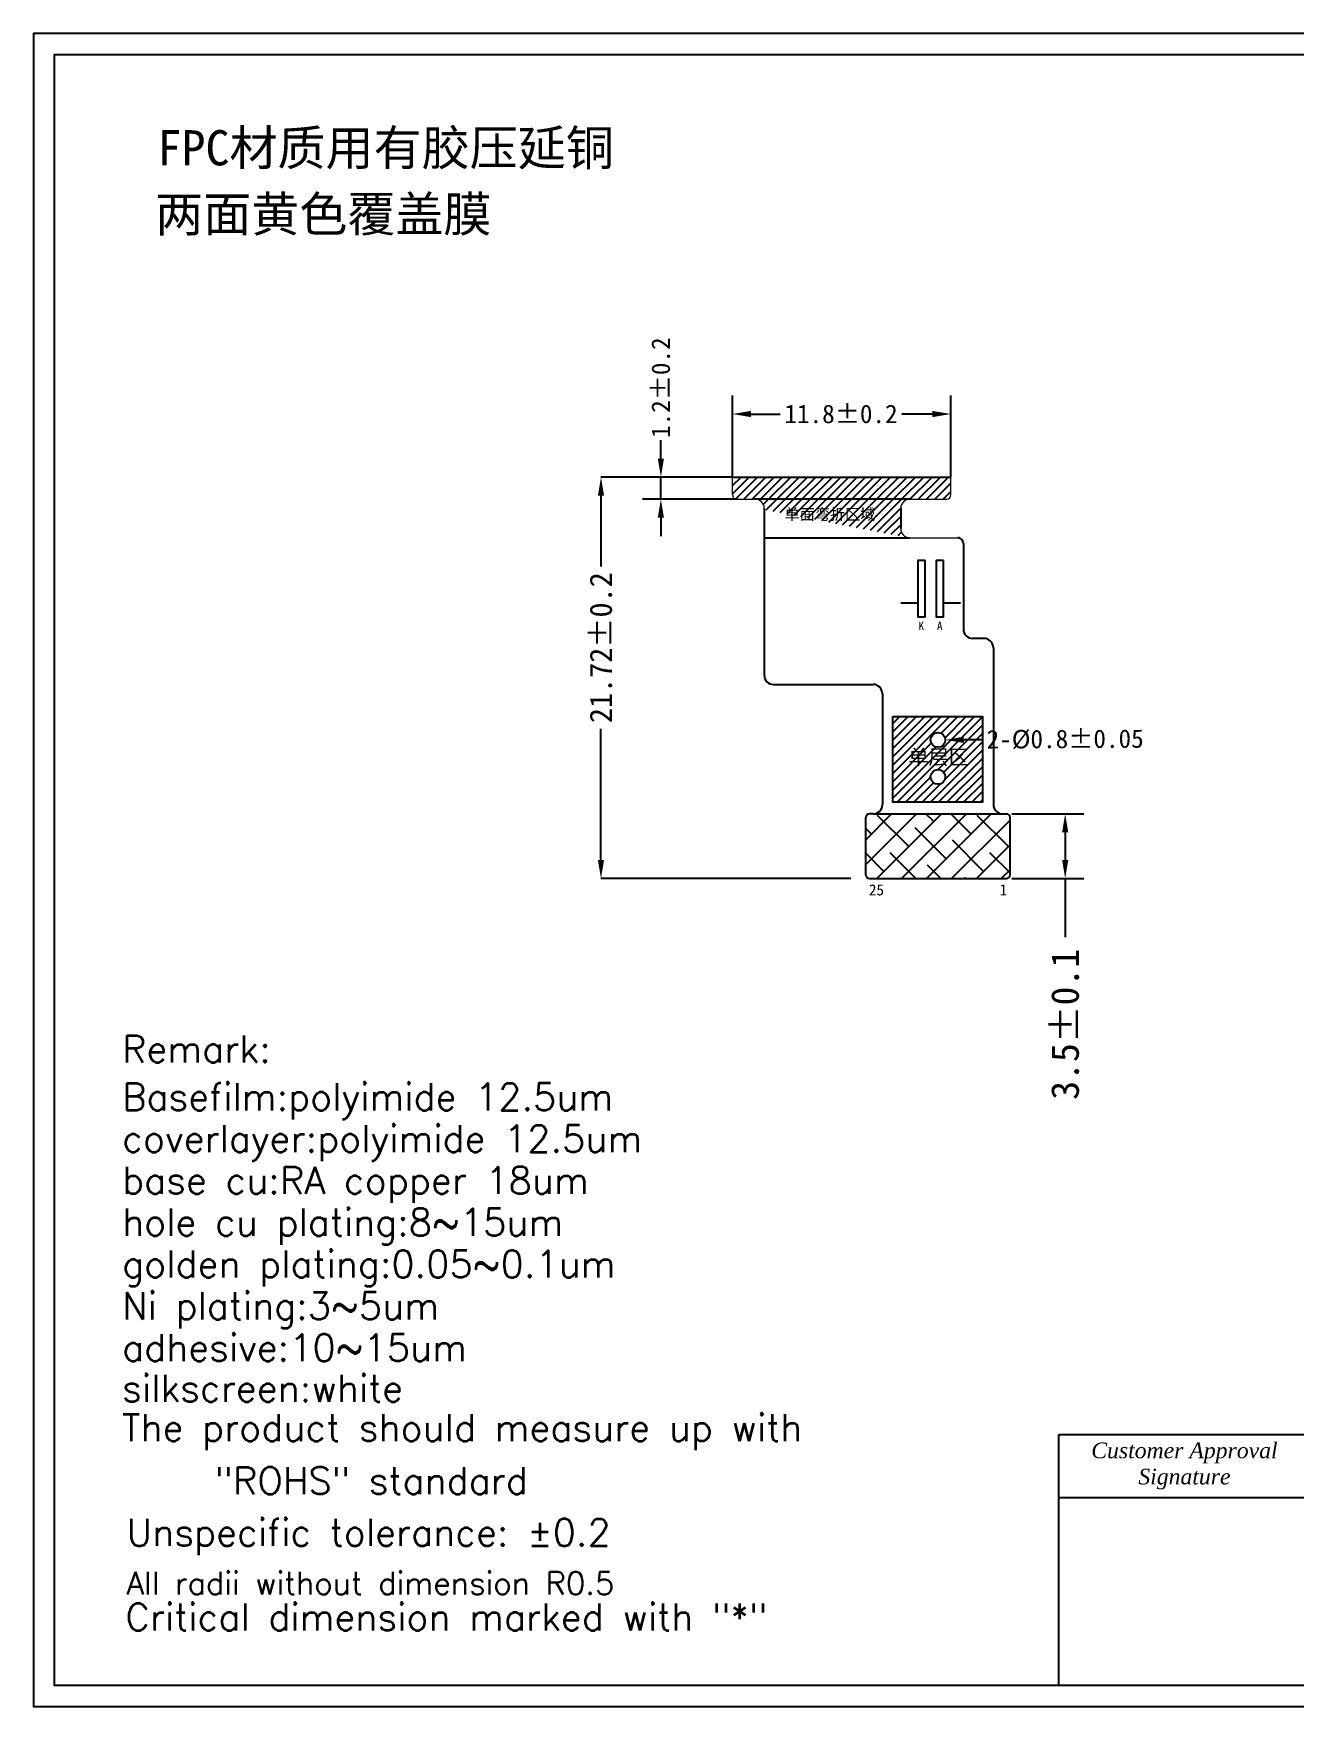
# Model space of a CAD drawing. Header units: millimetres. Extents: x 1040 to 3675, y 249 to 975.
# Drawn here: x 3539.5 to 3607.7, y 631.8 to 722.3 of the extents above; entities that cross this region are included whole.
import ezdxf

# ---------------------------------------------------------------- set-up
doc = ezdxf.new("R2010")
doc.units = ezdxf.units.MM
for name, color, linetype in [('dim', 3, 'Continuous'), ('DWG', 7, 'Continuous'), ('FPC', 33, 'Continuous'), ('FPC-LED', 30, 'Continuous'), ('FPC-O正面白油层', 7, 'Continuous'), ('FRAME', 154, 'Continuous'), ('L63', 3, 'Continuous'), ('T', 7, 'Continuous')]:
    doc.layers.add(name, color=color, linetype=linetype)
doc.layers.add('DIM（标注）', color=3, linetype='Continuous', lineweight=15)
doc.styles.add('ROMANS', font='romans.shx')
doc.styles.get("Standard").update_dxf_attribs({"font": 'txt', "bigfont": 'gbcbig.shx'})
doc.styles.add('宋体', font='')
doc.styles.get('宋体').set_extended_font_data('SimSun')
doc.dimstyles.new('ISO-25$0', dxfattribs={"dimtxt": 1.5, "dimasz": 1, "dimexe": 1, "dimexo": 0.3, "dimgap": 0.6, "dimtad": 0, "dimdsep": 46, "dimtxsty": 'Standard', "dimcen": 0, "dimadec": 0, "dimazin": 0, "dimtfac": 1, "dimtmove": 0, "dimatfit": 3, "dimfxl": 1, "dimarcsym": 0})
doc.dimstyles.get("Standard").update_dxf_attribs({"dimtxt": 0.18, "dimasz": 0.18, "dimexe": 0.18, "dimexo": 0.0625, "dimgap": 0.09, "dimtad": 0, "dimzin": 0, "dimdsep": 46, "dimtxsty": 'Standard', "dimcen": 0, "dimadec": 0, "dimazin": 0, "dimtfac": 1, "dimtofl": 0, "dimtmove": 0, "dimatfit": 3, "dimfxl": 1, "dimtolj": 1, "dimtzin": 0, "dimarcsym": 0})
doc.dimstyles.new('标注', dxfattribs={"dimtxt": 1.2, "dimasz": 1, "dimexe": 0, "dimexo": 1, "dimgap": 0.2, "dimtad": 0, "dimrnd": 0.0005, "dimzin": 9, "dimdsep": 46, "dimtxsty": 'Standard', "dimcen": 0, "dimclrd": 3, "dimclre": 3, "dimclrt": 3, "dimadec": 0, "dimazin": 0, "dimtfac": 1, "dimtmove": 0, "dimatfit": 3, "dimfxl": 1, "dimlwd": -1, "dimlwe": -1, "dimarcsym": 0})
pattern_1 = [(45, (767.1081117145472, 467.2265800340171), (-0.2245064030267288, 0.2245064030267289), [])]

# ---------------------------------------------------------------- blocks, each defined once
blk = doc.blocks.new('*D353')
at = {"layer": 'Defpoints', "color": 0, "transparency": 16777216}
for p in [(3573.455844861723, 698.3195593801056), (3577.632195976292, 698.3195593801056), (3577.841974315486, 697.1195151420623)]:
    blk.add_point(p, dxfattribs=at)
at = {"layer": 'DIM（标注）', "color": 0, "lineweight": -2, "transparency": 16777216}
for p, q in [((3573.455844861723, 699.3195593801056), (3573.455844861723, 700.3195593801056)), ((3577.332195976292, 698.3195593801056), (3572.455844861723, 698.3195593801056)), ((3573.455844861723, 697.1195151420623), (3573.455844861723, 698.3195593801056)), ((3577.541974315486, 697.1195151420623), (3572.455844861723, 697.1195151420623)), ((3573.455844861723, 696.1195151420623), (3573.455844861723, 695.1195151420623))]:
    blk.add_line(p, q, dxfattribs=at)
at = {"layer": 'DIM（标注）', "color": 0, "transparency": 16777216}
for points in [[(3573.289178195056, 699.3195593801056), (3573.622511528389, 699.3195593801056), (3573.455844861723, 698.3195593801056)], [(3573.289178195056, 696.1195151420623), (3573.622511528389, 696.1195151420623), (3573.455844861723, 697.1195151420623)]]:
    blk.add_solid(points, dxfattribs=at)
at = {"layer": 'DIM（标注）', "color": 0, "transparency": 16777216, "insert": (3573.455844861723, 703.1541962516145), "char_height": 1, "attachment_point": 5, "rotation": 90, "style": '宋体'}
blk.add_mtext('1.2%%P0.2', dxfattribs=at)
blk = doc.blocks.new('*D354')
at = {"color": 7, "lineweight": -2, "transparency": 16777216}
for p, q in [((3577.332108436936, 698.3195578496202), (3577.332108436936, 702.7297387448473)), ((3589.132108436937, 698.3195578496202), (3589.132108436937, 702.7297387448473)), ((3578.332108436936, 701.7297387448473), (3579.902914122481, 701.7297387448473)), ((3588.132108436937, 701.7297387448473), (3586.48727166438, 701.7297387448473))]:
    blk.add_line(p, q, dxfattribs=at)
at = {"color": 7, "transparency": 16777216}
for points in [[(3578.332108436936, 701.8964054115139), (3578.332108436936, 701.5630720781807), (3577.332108436936, 701.7297387448473)], [(3588.132108436937, 701.8964054115139), (3588.132108436937, 701.5630720781807), (3589.132108436937, 701.7297387448473)]]:
    blk.add_solid(points, dxfattribs=at)
at = {"layer": 'Defpoints', "color": 0, "transparency": 16777216}
for p in [(3589.132108436937, 701.7297387448473), (3577.332108436936, 698.0195578496202), (3589.132108436937, 698.0195578496202)]:
    blk.add_point(p, dxfattribs=at)
at = {"color": 7, "transparency": 16777216, "insert": (3583.19509289343, 701.7297387448473), "char_height": 1, "attachment_point": 5, "style": '宋体'}
blk.add_mtext('11.8%%p0.2', dxfattribs=at)
blk = doc.blocks.new('*D355')
at = {"color": 7, "transparency": 16777216}
for p, q in [((3576.332195976292, 698.3195593801056), (3570.217322476459, 698.3195593801056)), ((3570.217322476459, 697.3195593801056), (3570.217322476459, 693.4835904420033)), ((3570.217322476459, 677.5997299551705), (3570.217322476459, 684.6969982632324)), ((3583.731549981158, 676.5997299551705), (3570.217322476459, 676.5997299551705))]:
    blk.add_line(p, q, dxfattribs=at)
for points in [[(3570.050655809792, 697.3195593801056), (3570.383989143125, 697.3195593801056), (3570.217322476459, 698.3195593801056)], [(3570.050655809792, 677.5997299551705), (3570.383989143125, 677.5997299551705), (3570.217322476459, 676.5997299551705)]]:
    blk.add_solid(points, dxfattribs=at)
at = {"layer": 'Defpoints', "color": 0, "transparency": 16777216}
for p in [(3570.217322476459, 698.3195593801056), (3577.332195976292, 698.3195593801056), (3584.731549981158, 676.5997299551705)]:
    blk.add_point(p, dxfattribs=at)
at = {"color": 7, "transparency": 16777216, "insert": (3570.217322476459, 689.0902943526185), "char_height": 1.2, "attachment_point": 5, "rotation": 90, "style": '宋体'}
blk.add_mtext('21.72%%P0.2', dxfattribs=at)
blk = doc.blocks.new('*D397')
at = {"color": 0, "lineweight": -2, "transparency": 16777216}
for p, q in [((3592.431547081158, 680.0997305751687), (3596.314655425746, 680.0997305751687)), ((3595.314655425746, 679.0997305751687), (3595.314655425746, 677.5997299551684)), ((3592.431547081158, 676.5997299551684), (3596.314655425746, 676.5997299551684)), ((3595.314655425746, 676.5997299551684), (3595.314655425746, 673.4346836355339))]:
    blk.add_line(p, q, dxfattribs=at)
at = {"color": 0, "transparency": 16777216}
for points in [[(3595.14798875908, 679.0997305751687), (3595.481322092413, 679.0997305751687), (3595.314655425746, 680.0997305751687)], [(3595.14798875908, 677.5997299551684), (3595.481322092413, 677.5997299551684), (3595.314655425746, 676.5997299551684)]]:
    blk.add_solid(points, dxfattribs=at)
at = {"layer": 'Defpoints', "color": 0, "transparency": 16777216}
for p in [(3592.131547081158, 680.0997305751687), (3595.314655425746, 680.0997305751687), (3592.131547081157, 676.5997299551684)]:
    blk.add_point(p, dxfattribs=at)
at = {"color": 0, "transparency": 16777216, "insert": (3595.314655425746, 668.7159685517356), "char_height": 1.5, "attachment_point": 5, "rotation": 90, "style": '宋体'}
blk.add_mtext('3.5±0.1', dxfattribs=at)
blk = doc.blocks.new('*D399')
at = {"color": 0, "lineweight": -2, "transparency": 16777216}
blk.add_line((3590.834425433451, 684.1111015276978), (3589.834436726357, 684.1063490878228), dxfattribs=at)
at = {"color": 0, "transparency": 16777216}
blk.add_solid([(3589.833644653044, 684.2730138723383), (3589.835228799669, 683.9396843033071), (3588.834448019263, 684.1015966479479)], dxfattribs=at)
at = {"layer": 'Defpoints', "color": 0, "transparency": 16777216}
for p in [(3588.034457053589, 684.0977946960479), (3588.834448019263, 684.1015966479479)]:
    blk.add_point(p, dxfattribs=at)
at = {"color": 7, "transparency": 16777216, "insert": (3595.312643017213, 684.132384227855), "char_height": 1, "attachment_point": 5, "rotation": 0.27229577222888, "style": '宋体'}
blk.add_mtext('\\A1;2-%%C0.8%%P0.05', dxfattribs=at)

msp = doc.modelspace()

# ---------------------------------------------------------------- hatches: boundary and pattern name
h = msp.add_hatch()
h.set_pattern_fill('ANSI31', color=30, scale=0.1, style=0)
h.set_pattern_definition([(45.00041784773408, (763.104821124185, 468.1314379559795), (-0.2245080403052599, 0.2245047657362573), [])])
edge = h.paths.add_edge_path()
edge.add_line((3577.541974702537, 697.119515162274), (3578.539520825343, 697.1195224153723))
edge.add_line((3586.924674618181, 697.1195835734372), (3588.922266287218, 697.1195990226624))
edge.add_arc((3577.577497608254, 697.3624161396755), 0.2454848243183959, 178.3432301218393, 261.6797062201912)
edge.add_arc((3588.886733267069, 697.3624985974865), 0.2454848243183959, 278.3211294752583, 361.6576055736301)
edge.add_line((3589.132115468671, 697.355401125551), (3589.132108436623, 698.3196439048811))
edge.add_line((3577.332115406653, 697.3695136116057), (3577.332108436936, 698.3195578496202))
edge.add_line((3577.332108436936, 698.3195578496202), (3589.132108436623, 698.3196439048812))
edge.add_line((3586.924674231129, 697.1195835532254), (3578.539520825268, 697.1195224153723))
h = msp.add_hatch()
h.set_pattern_fill('ANSI31', scale=0.1, style=0)
h.set_pattern_definition(pattern_1)
edge = h.paths.add_edge_path()
edge.add_line((3586.924674231129, 697.1195835532254), (3578.539520825268, 697.1195224153723))
edge.add_arc((3586.924677876731, 696.6195835532387), 0.4999999999999999, 90.00041784783858, 180.0004178477279)
edge.add_line((3586.424677876744, 696.6195799068294), (3586.424685811845, 695.5314983165101))
edge.add_arc((3586.927177092119, 695.5342281026097), 0.5024989887920517, 180.1183931793594, 265.625269272368)
edge.add_line((3579.043719440095, 695.0333097862908), (3586.897221986966, 695.0333192274508))
edge.add_line((3579.043718957597, 696.5697089183163), (3579.043718957597, 695.0333106286088))
edge.add_arc((3578.543722738116, 696.6195224167052), 0.4999999999999999, 0.0004178477343599472, 90.00041784763013)
h.paths.add_polyline_path([(3579.991472109245, 696.7571484021358), (3585.334805442579, 696.7571484021358), (3585.334805442579, 695.6671484021358), (3579.991472109245, 695.6671484021358)], flags=24)
h = msp.add_hatch()
h.set_pattern_fill('ANSI31', scale=0.1, style=0)
h.set_pattern_definition(pattern_1)
h.paths.add_polyline_path([(3585.995185542061, 685.3592444928943), (3590.844869105615, 685.3592444928929), (3590.844869105614, 680.7248853484332), (3585.99518554206, 680.7248853484346)])
edge = h.paths.add_edge_path(flags=16)
edge.add_arc((3588.434452536425, 684.0996956719978), 0.3999999999999998, 0, 360)
edge = h.paths.add_edge_path(flags=16)
edge.add_arc((3588.434452536427, 682.0996956719982), 0.3999999999999998, 0, 360)
h.paths.add_polyline_path([(3586.637403269278, 683.7727705689717), (3590.317850196652, 683.7727705689708), (3590.317850196652, 682.3135526918758), (3586.637403269277, 682.3135526918768)], flags=24)
h = msp.add_hatch()
h.set_pattern_fill('ANSI38', scale=0.3, style=0)
h.set_pattern_definition([(44.99999999998428, (3195.54438410558, 974.0077652225657), (-0.6735192090800014, 0.6735192090803714), []), (134.9999999999843, (3195.54438410558, 974.0077652225657), (-2.020557627240374, 0.6735192090807414), [2.38125, -1.42875])])
h.paths.add_polyline_path([(3592.331547081158, 679.2972328151686, -1), (3592.331547081158, 679.3022315351686), (3592.331547081159, 679.8997305751686, 0.4142135623730951), (3592.131547081158, 680.0997305751687), (3591.931546341159, 680.0997305751687), (3590.534047501159, 680.0997305751691, -1), (3590.529048781159, 680.0997305751691), (3589.534046961158, 680.0997305751694, -1), (3589.529048241158, 680.0997305751694), (3588.534046421159, 680.0997305751696, -1), (3588.529047701159, 680.0997305751696), (3587.534045881158, 680.0997305751698, -1), (3587.529047161158, 680.0997305751698), (3586.534047879868, 680.09973057517, -1.00101676883772), (3586.529049162449, 680.09973057517), (3584.831549081158, 680.0997305751705), (3584.731549981158, 680.0997305751705, 0.414213562373095), (3584.531549981158, 679.8997305751707), (3584.531549981157, 676.7997299551707, 0.4142135623731782), (3584.731549981158, 676.5997299551705), (3592.131547081157, 676.5997299551684, 0.4142135623731782), (3592.331547081158, 676.7997299551685)])
h.paths.add_polyline_path([(3586.529049161159, 680.0997280351701, 1), (3586.534047881159, 680.0997280351701, -1)], flags=17)

# ---------------------------------------------------------------- linework, layer by layer
at = {"color": 30}
for p, q in [((3591.431546341161, 689.0898538446961), (3591.431546341159, 680.5997305751689)), ((3579.543719440097, 687.099729275172), (3584.93154818116, 687.0997292751706)), ((3585.43154818116, 686.5997292751706), (3585.431548181159, 680.5997305751703)), ((3584.531549981157, 676.7997299551707), (3584.531549981158, 679.8997305751707)), ((3584.931548181158, 680.0997305751705), (3584.731549981158, 680.0997305751705)), ((3584.931548181159, 680.0997305751705), (3591.931546341159, 680.0997305751687)), ((3591.931546341159, 680.0997305751687), (3592.131547081158, 680.0997305751687)), ((3592.331547081158, 676.7997299551685), (3592.331547081159, 679.8997305751686)), ((3584.731549981158, 676.5997299551705), (3592.131547081157, 676.5997299551684))]:
    msp.add_line(p, q, dxfattribs=at)
at = {"color": 7}
msp.add_lwpolyline([(3585.995185542061, 685.3592444928943), (3590.844869105615, 685.3592444928929), (3590.844869105614, 680.7248853484332), (3585.99518554206, 680.7248853484346)], close=True, dxfattribs=at)
at = {"color": 30}
for centre, radius, start, end in [((3589.509784621951, 694.733310260684), 0.3, 359.999999999974, 90.00000000005213), ((3589.509784621951, 694.7333102606842), 0.3, 359.999999999974, 90.00000000005213), ((3590.931546341161, 689.0898538446963), 0.5, 359.999999999987, 89.99999999994789), ((3579.543719440097, 687.5997292751724), 0.5, 179.9999999999739, 269.9999999999739), ((3584.93154818116, 686.5997292751706), 0.5, 359.999999999987, 89.99999999997395), ((3584.731549981158, 679.8997305751707), 0.2, 90, 179.999999999987), ((3584.931548181159, 680.5997305751705), 0.5, 269.9999999999739, 359.999999999987), ((3591.931546341159, 680.5997305751687), 0.5, 179.999999999987, 269.9999999999739), ((3592.131547081158, 679.8997305751686), 0.2, 359.999999999974, 90), ((3584.731549981158, 676.7997299551705), 0.2, 179.999999999987, 269.9999999999739), ((3592.131547081157, 676.7997299551685), 0.2, 270, 359.999999999987)]:
    msp.add_arc(centre, radius, start, end, dxfattribs=at)
at = {"layer": 'dim', "color": 30}
msp.add_line((3590.931546341161, 689.5898538446963), (3590.309784621953, 689.5898538446966), dxfattribs=at)
msp.add_arc((3590.309784621954, 690.0898538446977), 0.5, 179.999999999987, 269.9999999999739, dxfattribs=at)
at = {"layer": 'DWG', "color": 30}
for p, q in [((3577.332108436936, 698.3195578496202), (3589.132108436623, 698.3196439048813)), ((3586.924674231129, 697.1195835532254), (3578.539520825268, 697.1195224153723))]:
    msp.add_line(p, q, dxfattribs=at)
at = {"layer": 'DWG', "color": 30, "lineweight": 0}
for p, q in [((3577.332115406653, 697.3695136116057), (3577.332108436936, 698.3195578496202)), ((3589.132115468671, 697.355401125551), (3589.132108436623, 698.3196439048811)), ((3577.541974702537, 697.119515162274), (3578.539520825343, 697.1195224153723)), ((3586.924674618181, 697.1195835734372), (3588.922266287218, 697.1195990226624)), ((3586.897221986966, 695.0333192274506), (3589.513977371362, 695.0333198293135)), ((3586.897221986966, 695.0333192274511), (3589.513977371362, 695.0333198293138)), ((3587.893074759585, 695.0333095475416), (3589.509784621951, 695.033310260684))]:
    msp.add_line(p, q, dxfattribs=at)
for centre, radius, start, end in [((3577.577497608254, 697.3624161396755), 0.2454848243183959, 178.3432301218394, 261.6797062201912), ((3578.543722738116, 696.6195224167052), 0.4999999999999999, 0.0004178477343567726, 90.00041784763013), ((3586.924677876731, 696.6195835532387), 0.4999999999999999, 90.00041784783858, 180.0004178477278), ((3588.886733267069, 697.3624985974865), 0.2454848243183959, 278.3211294752584, 1.657605573627858), ((3586.927177092119, 695.5342281026097), 0.5024989887920517, 180.1183931793594, 265.6252692723681)]:
    msp.add_arc(centre, radius, start, end, dxfattribs=at)
at = {"layer": 'FPC', "color": 30}
for p, q in [((3579.043722738103, 696.6195260631146), (3579.043718085599, 695.5232892010106)), ((3579.043718957598, 696.5697089183159), (3579.043718957598, 695.0333106286084)), ((3579.043718957597, 696.5697089183163), (3579.043718957597, 695.0333106286087)), ((3586.424677876744, 696.6195799068294), (3586.424685811845, 695.5314983165101)), ((3579.043719440095, 695.0333097862908), (3586.897221986966, 695.0333192274506)), ((3579.043719440095, 695.0333097862908), (3579.043719440097, 687.5997292751722)), ((3589.809784621951, 694.733310260684), (3589.809784621954, 690.0898538446975))]:
    msp.add_line(p, q, dxfattribs=at)
at = {"layer": 'FPC', "color": 7}
for points in [[(3587.740553550572, 693.8076968380869), (3587.340553550575, 693.8076968380873), (3587.340553550572, 690.7577413716028), (3587.740553550569, 690.7577413716024)], [(3588.740553550575, 693.8076963923528), (3588.340553550578, 693.8076963923531), (3588.340553550574, 690.7577409258686), (3588.740553550571, 690.7577409258682)]]:
    msp.add_lwpolyline(points, close=True, dxfattribs=at)
at = {"layer": 'FPC', "color": 30}
for centre in [(3588.434452536425, 684.0996956719978), (3588.434452536427, 682.0996956719982)]:
    msp.add_circle(centre, 0.3999999999999998, dxfattribs=at)
at = {"layer": 'FPC-LED', "color": 7}
for p, q in [((3586.424326751363, 691.5077413716057), (3587.340553550573, 691.5077413716048)), ((3586.424343524546, 691.5077346897908), (3587.340570323732, 691.5077413716659)), ((3586.424343524545, 691.5077346897908), (3587.340570323731, 691.5077413716659)), ((3588.740553550572, 691.5077413716034), (3589.656780349883, 691.5077413716025))]:
    msp.add_line(p, q, dxfattribs=at)
at = {"layer": 'FRAME'}
for p, q in [((3594.972091057747, 632.9414689688126), (3594.972091057747, 646.5174339052137)), ((3594.972091057747, 646.5174339052137), (3674.16521985342, 646.5174339052137)), ((3594.972091057747, 643.1234426711133), (3674.16521985342, 643.1234426711133))]:
    msp.add_line(p, q, dxfattribs=at)
for points in [[(3675.296550264787, 722.3165714667871), (3539.536900900775, 722.3165714667871), (3539.536900900775, 631.8101385574455), (3675.296550264787, 631.8101385574455)], [(3674.165219853421, 632.9414689688126), (3540.668231312142, 632.9414689688126), (3540.668231312142, 721.1852410554209), (3674.165219853421, 721.1852410554209)]]:
    msp.add_lwpolyline(points, close=True, dxfattribs=at)

# ---------------------------------------------------------------- texts
at = {"color": 6, "char_height": 1.90444410784964, "width": 26.01931786761639, "attachment_point": 1}
for s, insert in [('{\\fSimSun|b0|i0|c134|p54;FPC材质用有胶压延铜}', (3546.243583980905, 717.0860136608885)), ('{\\fSimSun|b0|i0|c134|p54;两面黄色覆盖膜}', (3546.114852127856, 713.5004448309644))]:
    msp.add_mtext(s, dxfattribs=dict(at, insert=insert))
at = {"color": 6, "insert": (3580.141472109246, 696.6071484021359), "char_height": 0.6, "width": 5.116809831771544, "attachment_point": 1, "style": '宋体'}
msp.add_mtext('{\\fSimSun|b0|i0|c134|p54;单面弯折区域}', dxfattribs=at)
at = {"layer": 'dim', "color": 7, "ltscale": 0.8, "char_height": 0.6, "attachment_point": 1, "style": '宋体'}
for s, insert, width in [('25', (3584.702594648842, 676.2886060271751), 1.992564827061413), ('{\\fSimSun|b0|i0|c134|p2;1}', (3591.770635027659, 676.2914026570556), 0.7053908527541337)]:
    msp.add_mtext(s, dxfattribs=dict(at, insert=insert, width=width))
at = {"layer": 'FPC-O正面白油层', "color": 7, "style": '宋体'}
for s, p in [('K', (3587.377518290067, 690.0436434597666)), ('A', (3588.378993015852, 690.0436507633392))]:
    msp.add_text(s, height=0.4499999999999997, rotation=0.0004178476779781449, dxfattribs=at).set_placement(p)
at = {"layer": 'FRAME', "insert": (3601.760073525947, 644.8204382881636), "char_height": 0.8484978085250747, "attachment_point": 5}
msp.add_mtext('{\\fTimes New Roman|b0|i1|c0|p18;Customer Approval\\PSignature}', dxfattribs=at)
at = {"layer": 'L63', "color": 6, "lineweight": 5, "insert": (3586.837403269278, 683.5727705689717), "char_height": 0.8, "width": 3.592840899652419, "attachment_point": 1, "style": '宋体'}
msp.add_mtext('{\\fSimSun|b0|i0|c134|p2;单层区}', dxfattribs=at)
at = {"layer": 'T', "style": 'ROMANS'}
for s, height, p in [('Remark:', 1.464542386396707, (3544.326353957545, 666.645487226453)), ('Basefilm:polyimide 12.5um', 1.464542386396707, (3544.326353957545, 664.0616125915425)), ('coverlayer:polyimide 12.5um', 1.464542386396707, (3544.326353957545, 661.8005393983165)), ('base cu:RA copper 18um', 1.464542386396707, (3544.326353957545, 659.5394662050908)), ('hole cu plating:8~15um', 1.464542386396707, (3544.326353957545, 657.278393011866)), ('golden plating:0.05~0.1um', 1.464542386396707, (3544.326353957545, 655.017319818639)), ('Ni plating:3~5um', 1.464542386396707, (3544.326353957545, 652.7562466254133)), ('adhesive:10~15um', 1.464542386396707, (3544.326353957545, 650.4951734321874)), ('silkscreen:white', 1.464542386396707, (3544.326353957545, 648.2933374067519)), ('The product should measure up with ', 1.464542386396777, (3544.316386251923, 646.1632230552173)), ('"ROHS" standard', 1.464542386396777, (3549.316618946208, 643.297440772765)), ('Unspecific tolerance: %%p0.2', 1.464542386396777, (3544.573462627278, 640.4950262037794)), ('All radii without dimension R0.5', 1.220451988663981, (3544.575123911549, 637.8733248588849)), ('Critical dimension marked with "*"', 1.464542386396777, (3544.509547578139, 635.9172045861369))]:
    msp.add_text(s, height=height, dxfattribs=at).set_placement(p)

# ---------------------------------------------------------------- dimensions: what is measured, and where the dimension line sits
dim = msp.add_linear_dim(base=(3589.132108436937, 701.7297387448473), p1=(3577.332108436936, 698.0195578496202), p2=(3589.132108436937, 698.0195578496202), text='<>%%p0.2', dimstyle='ISO-25$0', override={"dimtxt": 1, "dimasz": 1, "dimgap": 0.2, "dimtxsty": '宋体', "dimclrd": 7, "dimclre": 7, "dimclrt": 7})
dim.commit()
dim.dimension.update_dxf_attribs({"geometry": '*D354', "text_midpoint": (3583.19509289343, 701.7297387448473), "dimtype": 160})
dim = msp.add_linear_dim(base=(3570.217322476459, 698.3195593801056), p1=(3584.731549981158, 676.5997299551705), p2=(3577.332195976292, 698.3195593801056), angle=90, text='<>%%P0.2', dimstyle='标注', override={"dimtxsty": '宋体', "dimclrd": 7, "dimclre": 7, "dimclrt": 7})
dim.commit()
dim.dimension.update_dxf_attribs({"geometry": '*D355', "text_midpoint": (3570.217322476459, 689.0902943526185), "dimtype": 160})
at = {"color": 7}
dim = msp.add_diameter_dim_2p(p1=(3588.034457053589, 684.0977946960479), p2=(3588.834448019263, 684.1015966479479), text='2-%%C0.8%%P0.05', dimstyle='Standard', override={"dimtxt": 1, "dimasz": 1, "dimtxsty": '宋体', "dimclrt": 7}, dxfattribs=at)
dim.commit()
dim.dimension.update_dxf_attribs({"geometry": '*D399', "text_midpoint": (3595.312643017213, 684.132384227855)})
dim = msp.add_linear_dim(base=(3595.314655425746, 680.0997305751687), p1=(3592.131547081157, 676.5997299551684), p2=(3592.131547081158, 680.0997305751687), angle=90, dimstyle='ISO-25$0', override={"dimtxt": 1.5, "dimasz": 1, "dimtxsty": '宋体', "dimtol": 1, "dimtp": 0.1, "dimtm": 0.1})
dim.commit()
dim.dimension.update_dxf_attribs({"geometry": '*D397', "text_midpoint": (3595.314655425746, 668.7159685517356), "dimtype": 160})
at = {"layer": 'DIM（标注）', "color": 7}
dim = msp.add_linear_dim(base=(3573.455844861723, 698.3195593801056), p1=(3577.841974315486, 697.1195151420623), p2=(3577.632195976292, 698.3195593801056), angle=90, text='<>%%P0.2', dimstyle='ISO-25$0', override={"dimtxt": 1, "dimasz": 1, "dimgap": 0.1, "dimtxsty": '宋体'}, dxfattribs=at)
dim.commit()
dim.dimension.update_dxf_attribs({"geometry": '*D353', "text_midpoint": (3573.455844861723, 703.1541962516145), "dimtype": 160})

doc.saveas('drawing.dxf')
